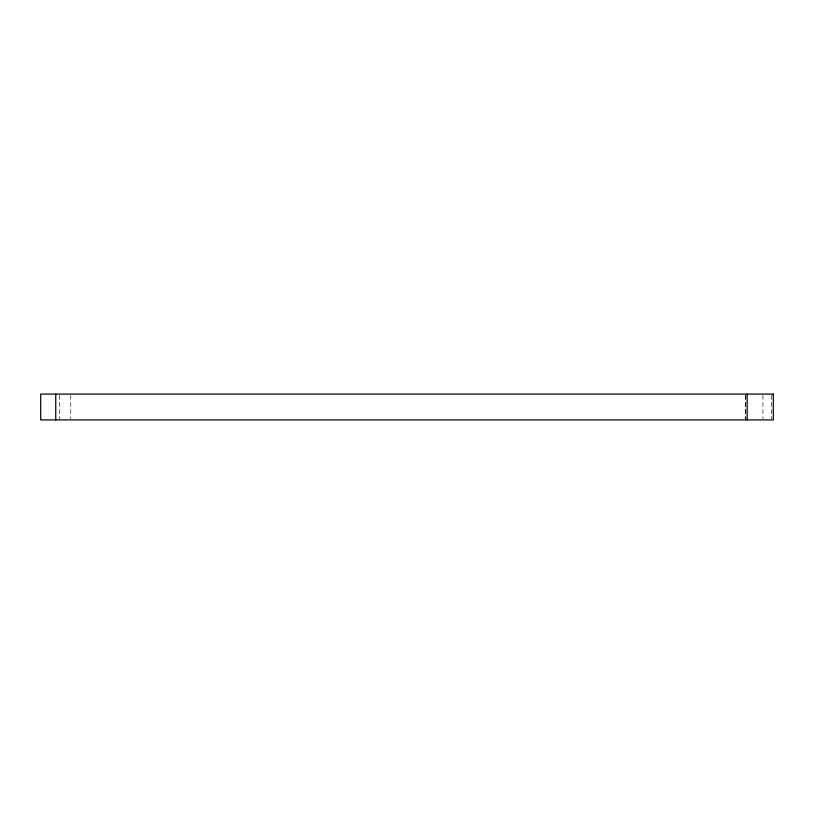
<?xml version="1.0" encoding="UTF-8"?>
<svg xmlns="http://www.w3.org/2000/svg" width="814" height="814" viewBox="0 0 814 814"><rect width="100%" height="100%" fill="white"/><g stroke="black" fill="none" stroke-linecap="round" stroke-linejoin="round"><path stroke-width="0.61" stroke-dasharray="4.07 3.05" d="M771.428 395.309L771.428 418.691M762.922 395.309L762.922 418.691M745.756 395.309L745.756 418.691M745.278 395.309L745.278 418.691M70.777 395.309L70.777 418.691M59.626 395.309L59.626 418.691"/><path stroke-width="1.22" d="M747.16 394.088L747.16 419.912M55.739 394.088L55.739 419.912M773.3 394.088L40.7 394.088L40.7 419.912L773.3 419.912L773.3 394.088"/></g></svg>
